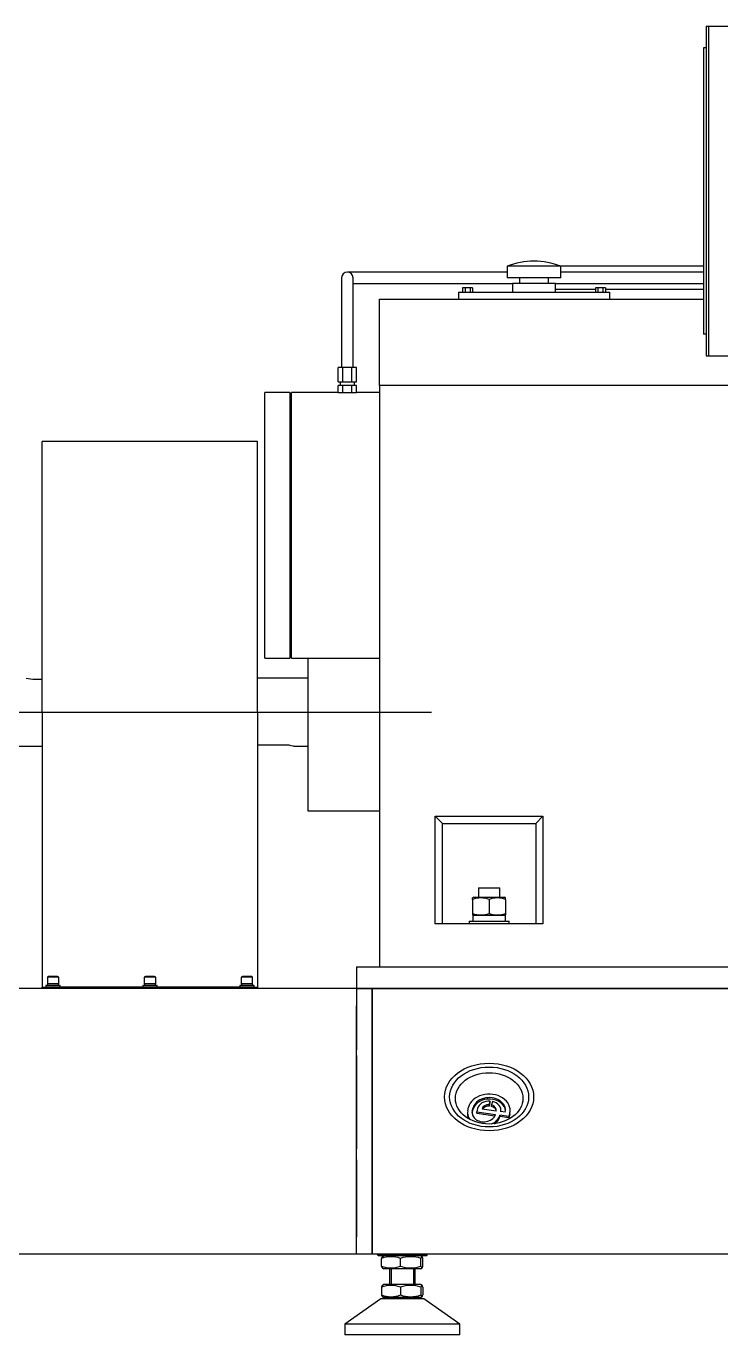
# Model space of a CAD drawing. Extents: x -681219 to -550379, y -242630 to -158199.
# Drawn here: x -625469 to -624215, y -179566 to -177204 of the extents above; entities that cross this region are included whole.
import ezdxf
from ezdxf.lldxf.tags import DXFTag

# ---------------------------------------------------------------- set-up
doc = ezdxf.new("R2010")
doc.units = 0
doc.header["$LTSCALE"] = 1000
for name, color, linetype in [('$TD_AUDIT_GENERATED_(17ED)', 7, 'CONTINUOUS'), ('10_GB93', 7, 'CONTINUOUS'), ('10_GB97.1', 7, 'CONTINUOUS'), ('30_GB93', 7, 'CONTINUOUS'), ('30_GB97.1', 7, 'CONTINUOUS'), ('6532200', 7, 'CONTINUOUS'), ('DV1_默认层', 7, 'CONTINUOUS'), ('M10×16_GB70.1', 7, 'CONTINUOUS'), ('M30_GB6170', 7, 'CONTINUOUS'), ('M30×140_GB5782', 7, 'CONTINUOUS'), ('M36_GB6172.1', 7, 'CONTINUOUS'), ('MY150_0503', 7, 'CONTINUOUS'), ('MY150_050401', 7, 'CONTINUOUS'), ('SSJP146_0501', 7, 'CONTINUOUS'), ('Y355L-4-315', 7, 'CONTINUOUS'), ('减速器', 7, 'CONTINUOUS'), ('减速箱底座侧板', 7, 'CONTINUOUS'), ('减速箱支撑端板', 7, 'CONTINUOUS'), ('减速箱支撑顶板', 7, 'CONTINUOUS'), ('后端底座外壳', 7, 'CONTINUOUS'), ('罩', 7, 'CONTINUOUS')]:
    doc.layers.add(name, color=color, linetype=linetype)
tags = doc.linetypes.add('CENTER2', pattern=[28.575, 19.05, -3.175, 3.175, -3.175]).pattern_tags.tags
tags[10:11] = [DXFTag(74, 4), DXFTag(75, 0), DXFTag(340, '0'), DXFTag(46, 0.0), DXFTag(50, 0.0), DXFTag(44, 0.0), DXFTag(45, 0.0)]
tags[8:9] = [DXFTag(74, 4), DXFTag(75, 0), DXFTag(340, '0'), DXFTag(46, 0.0), DXFTag(50, 0.0), DXFTag(44, 0.0), DXFTag(45, 0.0)]
tags[6:7] = [DXFTag(74, 4), DXFTag(75, 0), DXFTag(340, '0'), DXFTag(46, 0.0), DXFTag(50, 0.0), DXFTag(44, 0.0), DXFTag(45, 0.0)]
tags[4:5] = [DXFTag(74, 4), DXFTag(75, 0), DXFTag(340, '0'), DXFTag(46, 0.0), DXFTag(50, 0.0), DXFTag(44, 0.0), DXFTag(45, 0.0)]

msp = doc.modelspace()

# ---------------------------------------------------------------- linework, layer by layer
at = {"layer": '$TD_AUDIT_GENERATED_(17ED)', "color": 7, "linetype": 'Continuous'}
for p, q in [((-624829.1865, -179501.3251), (-624893.9865, -179546.6851)), ((-624751.4265, -179501.3251), (-624829.1865, -179501.3251)), ((-624686.6265, -179546.6851), (-624751.4265, -179501.3251)), ((-624686.6265, -179546.6851), (-624893.9865, -179546.6851)), ((-624893.9865, -179546.6851), (-624893.9865, -179566.1251)), ((-624686.6265, -179566.1251), (-624686.6265, -179546.6851)), ((-624686.6265, -179566.1251), (-624893.9865, -179566.1251))]:
    msp.add_line(p, q, dxfattribs=at)
at = {"layer": '10_GB93', "color": 7, "linetype": 'Continuous'}
for p, q in [((-625430.7897, -178932.3428), (-625430.7897, -178935.7124)), ((-625410.8313, -178935.7124), (-625410.8313, -178932.3428)), ((-625255.8297, -178932.3428), (-625255.8297, -178935.7124)), ((-625235.8713, -178935.7124), (-625235.8713, -178932.3428)), ((-625080.8697, -178932.3428), (-625080.8697, -178935.7124)), ((-625060.9113, -178935.7124), (-625060.9113, -178932.3428))]:
    msp.add_line(p, q, dxfattribs=at)
at = {"layer": '10_GB97.1', "color": 7, "linetype": 'Continuous'}
for p, q in [((-625407.8505, -178935.7124), (-625433.7705, -178935.7124)), ((-625433.7705, -178935.7124), (-625433.7705, -178938.3044)), ((-625407.8505, -178938.3044), (-625407.8505, -178935.7124)), ((-625232.8905, -178935.7124), (-625258.8105, -178935.7124)), ((-625258.8105, -178935.7124), (-625258.8105, -178938.3044)), ((-625232.8905, -178938.3044), (-625232.8905, -178935.7124)), ((-625057.9305, -178935.7124), (-625083.8505, -178935.7124)), ((-625083.8505, -178935.7124), (-625083.8505, -178938.3044)), ((-625057.9305, -178938.3044), (-625057.9305, -178935.7124))]:
    msp.add_line(p, q, dxfattribs=at)
at = {"layer": '30_GB93', "color": 7, "linetype": 'Continuous'}
for p, q in [((-624604.0065, -178809.3524), (-624662.9745, -178809.3524)), ((-624662.9745, -178809.3524), (-624662.9745, -178819.0724)), ((-624604.0065, -178819.0724), (-624604.0065, -178809.3524))]:
    msp.add_line(p, q, dxfattribs=at)
at = {"layer": '30_GB97.1', "color": 7, "linetype": 'Continuous'}
for p, q in [((-624669.7785, -178819.0724), (-624597.2025, -178819.0724)), ((-624669.7785, -178819.0724), (-624669.7785, -178824.2564)), ((-624597.2025, -178824.2564), (-624597.2025, -178819.0724))]:
    msp.add_line(p, q, dxfattribs=at)
at = {"layer": '6532200', "color": 7, "linetype": 'Continuous'}
for p, q in [((-624241.8772, -177203.6084), (-624237.3762, -177203.6084)), ((-624241.8772, -177203.6084), (-624241.8772, -177798.4724)), ((-624237.3762, -177203.6084), (-623370.7612, -177203.6084)), ((-624237.3762, -177203.6084), (-624237.3762, -177798.4724)), ((-624246.347, -177242.4884), (-624246.347, -177759.5924)), ((-624241.8772, -177242.4884), (-624246.347, -177242.4884)), ((-624241.8772, -177759.5924), (-624246.347, -177759.5924)), ((-624241.8772, -177798.4724), (-624237.3762, -177798.4724)), ((-624237.3762, -177798.4724), (-623370.7612, -177798.4724))]:
    msp.add_line(p, q, dxfattribs=at)
at = {"layer": 'DV1_默认层', "color": 7, "linetype": 'CENTER2', "ltscale": 30}
msp.add_line((-627704.4361, -178441.9364), (-624737.3228, -178441.9364), dxfattribs=at)
at = {"layer": 'M10×16_GB70.1', "color": 7, "linetype": 'Continuous'}
for p, q in [((-625428.9338, -178919.3828), (-625431.1785, -178920.6788)), ((-625410.4425, -178920.6788), (-625431.1785, -178920.6788)), ((-625431.1785, -178920.6788), (-625431.1785, -178932.3428)), ((-625410.4425, -178932.3428), (-625431.1785, -178932.3428)), ((-625412.6871, -178919.3828), (-625428.9338, -178919.3828)), ((-625410.4425, -178920.6788), (-625412.6871, -178919.3828)), ((-625410.4425, -178932.3428), (-625410.4425, -178920.6788)), ((-625253.9738, -178919.3828), (-625256.2185, -178920.6788)), ((-625235.4825, -178920.6788), (-625256.2185, -178920.6788)), ((-625256.2185, -178920.6788), (-625256.2185, -178932.3428)), ((-625235.4825, -178932.3428), (-625256.2185, -178932.3428)), ((-625237.7271, -178919.3828), (-625253.9738, -178919.3828)), ((-625235.4825, -178920.6788), (-625237.7271, -178919.3828)), ((-625235.4825, -178932.3428), (-625235.4825, -178920.6788)), ((-625079.0138, -178919.3828), (-625081.2585, -178920.6788)), ((-625060.5225, -178920.6788), (-625081.2585, -178920.6788)), ((-625081.2585, -178920.6788), (-625081.2585, -178932.3428)), ((-625060.5225, -178932.3428), (-625081.2585, -178932.3428)), ((-625062.7671, -178919.3828), (-625079.0138, -178919.3828)), ((-625060.5225, -178920.6788), (-625062.7671, -178919.3828)), ((-625060.5225, -178932.3428), (-625060.5225, -178920.6788))]:
    msp.add_line(p, q, dxfattribs=at)
at = {"layer": 'M30_GB6170', "color": 7, "linetype": 'Continuous'}
for p, q in [((-624661.1601, -178776.1748), (-624663.2985, -178777.4095)), ((-624663.2985, -178780.072), (-624663.2985, -178777.4095)), ((-624663.2985, -178780.072), (-624663.2985, -178805.4552)), ((-624661.1601, -178776.1748), (-624605.8209, -178776.1748)), ((-624633.4905, -178780.0725), (-624633.4905, -178805.4548)), ((-624603.6825, -178777.4095), (-624605.8209, -178776.1748)), ((-624603.6825, -178780.072), (-624603.6825, -178777.4095)), ((-624603.6825, -178780.072), (-624603.6825, -178805.4552)), ((-624663.2985, -178805.4552), (-624663.2985, -178808.1177)), ((-624663.2985, -178808.1178), (-624661.1601, -178809.3524)), ((-624605.8209, -178809.3524), (-624603.6825, -178808.1178)), ((-624603.6825, -178805.4552), (-624603.6825, -178808.1177))]:
    msp.add_line(p, q, dxfattribs=at)
for centre, radius, start, end in [((-624648.3951, -178820.7057), 43.2805, 69.8565414, 110.1417778), ((-624618.5859, -178820.7058), 43.2807, 69.8582937, 110.1433871), ((-624648.3951, -178764.8214), 43.2807, 249.8582937, 290.1433871), ((-624618.5859, -178764.8216), 43.2805, 249.8565414, 290.1417778)]:
    msp.add_arc(centre, radius, start, end, dxfattribs=at)
at = {"layer": 'M30×140_GB5782', "color": 7, "linetype": 'Continuous'}
for p, q in [((-624652.9305, -178759.4564), (-624614.0505, -178759.4564)), ((-624652.9305, -178759.4564), (-624652.9305, -178776.1748)), ((-624614.0505, -178776.1748), (-624614.0505, -178759.4564))]:
    msp.add_line(p, q, dxfattribs=at)
at = {"layer": 'M36_GB6172.1', "color": 7, "linetype": 'Continuous'}
for p, q in [((-624827.5386, -179442.2504), (-624827.5386, -179428.2077)), ((-624823.4193, -179423.5651), (-624826.0711, -179425.0961)), ((-624793.7392, -179442.2499), (-624793.7392, -179428.2082)), ((-624754.5418, -179425.0961), (-624757.1937, -179423.5651)), ((-624756.507, -179442.2504), (-624756.507, -179428.2077)), ((-624753.0743, -179442.2504), (-624753.0743, -179428.2077)), ((-624826.0711, -179445.362), (-624823.4193, -179446.8931)), ((-624757.1937, -179446.8931), (-624823.4193, -179446.8931)), ((-624757.1937, -179446.8931), (-624754.5418, -179445.362)), ((-624827.5386, -179480.0477), (-624827.5386, -179494.0904)), ((-624823.4193, -179475.4051), (-624826.0711, -179476.9361)), ((-624757.1937, -179475.4051), (-624823.4193, -179475.4051)), ((-624793.7392, -179480.0482), (-624793.7392, -179494.0899)), ((-624754.5418, -179476.9361), (-624757.1937, -179475.4051)), ((-624756.507, -179480.0477), (-624756.507, -179494.0904)), ((-624753.0743, -179480.0477), (-624753.0743, -179494.0904)), ((-624826.0711, -179497.202), (-624823.4193, -179498.7331)), ((-624757.1937, -179498.7331), (-624823.4193, -179498.7331)), ((-624757.1937, -179498.7331), (-624754.5418, -179497.202))]:
    msp.add_line(p, q, dxfattribs=at)
for centre, radius, start, end in [((-624810.6396, -179471.752), 46.7085, 68.7875761, 111.2106516), ((-624775.1224, -179481.3664), 56.3238, 70.7005429, 109.301066), ((-624810.6396, -179398.7059), 46.7087, 248.7894259, 291.2123465), ((-624775.1224, -179389.092), 56.3237, 250.6988669, 289.2995241), ((-624810.6396, -179523.592), 46.7085, 68.7875761, 111.2106516), ((-624775.1224, -179533.2064), 56.3238, 70.7005429, 109.301066), ((-624810.6396, -179450.5459), 46.7087, 248.7894259, 291.2123465), ((-624775.1224, -179440.932), 56.3237, 250.6988669, 289.2995241)]:
    msp.add_arc(centre, radius, start, end, dxfattribs=at)
for points, knots in [([(-624827.5386, -179428.2077), (-624827.2612, -179427.2474), (-624826.9801, -179426.4476), (-624826.6218, -179425.7502), (-624826.5498, -179425.6259), (-624826.4051, -179425.4102), (-624826.3322, -179425.3187), (-624826.1972, -179425.1828), (-624826.1352, -179425.1335), (-624826.0733, -179425.0975)], [0, 0, 0, 0, 0.25, 0.25, 0.3125, 0.3125, 0.375, 0.375, 0.4281661207, 0.4281661207, 0.4281661207, 0.4281661207]), ([(-624753.0743, -179428.2077), (-624753.2139, -179427.7246), (-624753.3548, -179427.281), (-624753.6397, -179426.494), (-624753.7828, -179426.1537), (-624754.2129, -179425.3225), (-624754.5011, -179425.0238), (-624754.9362, -179425.0243), (-624755.0817, -179425.0984), (-624755.3006, -179425.3187), (-624755.3735, -179425.4102), (-624755.5182, -179425.6259), (-624755.5902, -179425.7502), (-624755.9485, -179426.4476), (-624756.2296, -179427.2474), (-624756.507, -179428.2077)], [0, 0, 0, 0, 0.125, 0.125, 0.25, 0.25, 0.5, 0.5, 0.625, 0.625, 0.6875, 0.6875, 0.75, 0.75, 1, 1, 1, 1]), ([(-624826.0733, -179445.3607), (-624826.1352, -179445.3246), (-624826.1972, -179445.2753), (-624826.3322, -179445.1394), (-624826.4051, -179445.0479), (-624826.5498, -179444.8323), (-624826.6218, -179444.7079), (-624826.9801, -179444.0105), (-624827.2612, -179443.2107), (-624827.5386, -179442.2504)], [0.5718338793, 0.5718338793, 0.5718338793, 0.5718338793, 0.625, 0.625, 0.6875, 0.6875, 0.75, 0.75, 1, 1, 1, 1]), ([(-624756.507, -179442.2504), (-624756.2296, -179443.2107), (-624755.9485, -179444.0105), (-624755.5902, -179444.7079), (-624755.5182, -179444.8323), (-624755.3735, -179445.0479), (-624755.3006, -179445.1394), (-624755.0817, -179445.3597), (-624754.9362, -179445.4338), (-624754.5011, -179445.4343), (-624754.2129, -179445.1356), (-624753.7828, -179444.3044), (-624753.6397, -179443.9641), (-624753.3548, -179443.1771), (-624753.2139, -179442.7336), (-624753.0743, -179442.2504)], [0, 0, 0, 0, 0.25, 0.25, 0.3125, 0.3125, 0.375, 0.375, 0.5, 0.5, 0.75, 0.75, 0.875, 0.875, 1, 1, 1, 1]), ([(-624827.5386, -179480.0477), (-624827.3991, -179479.5646), (-624827.2582, -179479.121), (-624826.9732, -179478.334), (-624826.8301, -179477.9937), (-624826.4805, -179477.3179), (-624826.2734, -179477.0514), (-624826.0654, -179476.9335)], [0, 0, 0, 0, 0.125, 0.125, 0.25, 0.25, 0.4298902351, 0.4298902351, 0.4298902351, 0.4298902351]), ([(-624753.0743, -179480.0477), (-624753.3517, -179479.0874), (-624753.6328, -179478.2876), (-624753.9911, -179477.5902), (-624754.0631, -179477.4659), (-624754.2079, -179477.2502), (-624754.2808, -179477.1587), (-624754.4997, -179476.9384), (-624754.6451, -179476.8643), (-624755.0802, -179476.8638), (-624755.3685, -179477.1625), (-624755.7985, -179477.9937), (-624755.9416, -179478.334), (-624756.2266, -179479.121), (-624756.3674, -179479.5646), (-624756.507, -179480.0477)], [0, 0, 0, 0, 0.25, 0.25, 0.3125, 0.3125, 0.375, 0.375, 0.5, 0.5, 0.75, 0.75, 0.875, 0.875, 1, 1, 1, 1]), ([(-624826.0654, -179497.2046), (-624826.2734, -179497.0867), (-624826.4805, -179496.8202), (-624826.8301, -179496.1444), (-624826.9732, -179495.8041), (-624827.2582, -179495.0171), (-624827.3991, -179494.5736), (-624827.5386, -179494.0904)], [0.5701097649, 0.5701097649, 0.5701097649, 0.5701097649, 0.75, 0.75, 0.875, 0.875, 1, 1, 1, 1]), ([(-624756.507, -179494.0904), (-624756.3674, -179494.5736), (-624756.2266, -179495.0171), (-624755.9416, -179495.8041), (-624755.7985, -179496.1444), (-624755.3685, -179496.9756), (-624755.0802, -179497.2743), (-624754.6451, -179497.2738), (-624754.4997, -179497.1997), (-624754.2808, -179496.9794), (-624754.2079, -179496.8879), (-624754.0631, -179496.6723), (-624753.9911, -179496.5479), (-624753.6328, -179495.8505), (-624753.3517, -179495.0507), (-624753.0743, -179494.0904)], [0, 0, 0, 0, 0.125, 0.125, 0.25, 0.25, 0.5, 0.5, 0.625, 0.625, 0.6875, 0.6875, 0.75, 0.75, 1, 1, 1, 1])]:
    msp.add_open_spline(points, degree=3, knots=knots, dxfattribs=at)
at = {"layer": 'MY150_0503', "color": 7, "linetype": 'Continuous'}
for p, q in [((-624835.6665, -179420.4164), (-624835.6665, -179420.9731)), ((-624744.9465, -179420.9731), (-624835.6665, -179420.9731)), ((-624835.6665, -179420.9731), (-624833.0745, -179423.5651)), ((-624747.5385, -179423.5651), (-624833.0745, -179423.5651)), ((-624747.5385, -179423.5651), (-624744.9465, -179420.9731)), ((-624744.9465, -179420.9731), (-624744.9465, -179420.4164))]:
    msp.add_line(p, q, dxfattribs=at)
at = {"layer": 'MY150_050401', "color": 7, "linetype": 'Continuous'}
for p, q in [((-624813.6345, -179446.8931), (-624813.6345, -179475.4051)), ((-624810.4547, -179446.8931), (-624810.4547, -179475.4051)), ((-624770.1582, -179446.8931), (-624770.1582, -179475.4051)), ((-624766.9785, -179475.4051), (-624766.9785, -179446.8931)), ((-624813.6345, -179498.7331), (-624813.6345, -179501.3251)), ((-624810.4547, -179498.7331), (-624810.4547, -179501.3251)), ((-624770.1582, -179498.7331), (-624770.1582, -179501.3251)), ((-624766.9785, -179501.3251), (-624766.9785, -179498.7331))]:
    msp.add_line(p, q, dxfattribs=at)
at = {"layer": 'SSJP146_0501', "color": 7, "linetype": 'Continuous'}
for p, q in [((-624633.2555, -179150.5382), (-624631.7686, -179144.2921)), ((-624633.2555, -179153.0685), (-624631.7686, -179146.8223)), ((-624631.7686, -179146.8223), (-624631.7686, -179144.2921)), ((-624627.6875, -179144.8521), (-624629.1745, -179151.0983)), ((-624672.6767, -179165.4536), (-624672.6767, -179167.9839)), ((-624672.2056, -179161.4631), (-624670.7302, -179155.2659)), ((-624664.0434, -179162.5832), (-624662.5681, -179156.3861)), ((-624664.0434, -179165.1135), (-624662.5681, -179158.9164)), ((-624654.406, -179157.5062), (-624655.8813, -179163.7034)), ((-624655.8813, -179163.7034), (-624622.2124, -179168.3239)), ((-624655.8813, -179166.2336), (-624655.8813, -179163.7034)), ((-624655.8813, -179166.2336), (-624623.0462, -179170.7398)), ((-624620.7371, -179162.1268), (-624646.2438, -179158.6264)), ((-624633.2555, -179153.0685), (-624633.2555, -179150.5382)), ((-624629.1745, -179153.6286), (-624629.1745, -179151.0983)), ((-624597.726, -179171.6844), (-624614.0503, -179169.4441)), ((-624614.0503, -179169.4441), (-624614.0503, -179171.9744)), ((-624597.726, -179174.2146), (-624614.0503, -179171.9744)), ((-624604.4129, -179164.3671), (-624612.575, -179163.2469)), ((-624612.2361, -179162.9068), (-624612.2361, -179160.3766)), ((-624596.2507, -179165.4872), (-624597.726, -179171.6844)), ((-624596.2507, -179168.0175), (-624597.726, -179174.2146)), ((-624597.726, -179171.6844), (-624597.726, -179174.2146)), ((-624595.6473, -179162.9068), (-624595.6473, -179160.3766))]:
    msp.add_line(p, q, dxfattribs=at)
for centre, major_axis in [((-624633.4905, -179136.7606), (80.352, 0)), ((-624633.4905, -179139.2909), (60.912, 0))]:
    msp.add_ellipse(centre, major_axis=major_axis, ratio=0.759256602, dxfattribs=at)
for centre, major_axis, start_param, end_param in [((-624633.4905, -179160.3766), (-37.8432, 0), 2.96277301, 6.104365664), ((-624633.4905, -179160.3766), (-29.5488, 0), 2.96277301, 6.104365664), ((-624633.4905, -179162.9068), (-29.5488, 0), 3.198013556, 6.104365664), ((-624633.4905, -179160.3766), (21.2544, 0), 1.489693092, 2.96277301), ((-624633.4905, -179160.3766), (-21.2544, 0), 2.96277301, 4.435852928), ((-624643.1279, -179165.4536), (29.5488, 0), 2.96277301, 3.696424694), ((-624643.1279, -179167.9839), (29.5488, 0), 3.141592654, 3.499647465), ((-624643.1279, -179165.4536), (21.2544, 0), 2.96277301, 6.104365664), ((-624643.1279, -179167.9839), (21.2544, 0), 2.96277301, 3.063114909), ((-624633.4905, -179160.3766), (-12.96, 0), 4.69425999, 6.104365664), ((-624633.4905, -179162.9068), (-12.96, 0), 4.69425999, 5.848541805), ((-624643.1279, -179165.4536), (29.5488, 0), 5.182920553, 6.104365664), ((-624633.4905, -179160.3766), (-12.96, 0), 2.96277301, 4.372878684), ((-624633.4905, -179162.9068), (-12.96, 0), 3.270520971, 4.372878684), ((-624643.1279, -179167.9839), (29.5488, 0), 5.425733371, 6.104365664), ((-624633.4905, -179162.9068), (-21.2544, 0), 3.117686102, 3.141592654), ((-624633.4905, -179162.9068), (-37.8432, 0), 2.96277301, 3.141592654)]:
    msp.add_ellipse(centre, major_axis=major_axis, ratio=0.759256602, start_param=start_param, end_param=end_param, dxfattribs=at)
at = {"layer": 'Y355L-4-315', "color": 7, "linetype": 'Continuous'}
for p, q in [((-625453.2105, -178382.5462), (-625440.2505, -178382.5462)), ((-625482.3705, -178503.4964), (-625440.2505, -178503.4964))]:
    msp.add_line(p, q, dxfattribs=at)
msp.add_arc((-625453.0017, -178319.4275), 63.119, 254.931988, 269.8104887, dxfattribs=at)
at = {"layer": '减速器', "color": 7, "linetype": 'Continuous'}
for p, q in [((-624503.8905, -177637.1204), (-624601.0905, -177637.1204)), ((-624601.0905, -177637.1204), (-624601.0905, -177657.8564)), ((-624503.8905, -177657.8564), (-624503.8905, -177637.1204)), ((-624246.347, -177637.1204), (-624503.8905, -177637.1204)), ((-624899.8185, -177657.8564), (-624899.8185, -177690.2564)), ((-624857.0505, -177647.4884), (-624889.4505, -177647.4884)), ((-624879.0825, -177690.2564), (-624879.0825, -177657.8564)), ((-624601.0905, -177647.4884), (-624857.0505, -177647.4884)), ((-624503.8905, -177657.8564), (-624601.0905, -177657.8564)), ((-624578.4105, -177657.8564), (-624578.4105, -177668.2244)), ((-624526.5705, -177668.2244), (-624526.5705, -177657.8564)), ((-624246.347, -177647.4884), (-624503.8905, -177647.4884)), ((-624879.0825, -177668.2244), (-624857.0505, -177668.2244)), ((-624857.0505, -177668.2244), (-624591.3705, -177668.2244)), ((-624688.5705, -177683.7764), (-624688.5705, -177696.7364)), ((-624688.5705, -177683.7764), (-624416.4105, -177683.7764)), ((-624676.86, -177676.0004), (-624681.3494, -177676.0004)), ((-624681.3494, -177676.0004), (-624681.3494, -177683.7764)), ((-624667.881, -177676.0004), (-624676.86, -177676.0004)), ((-624676.86, -177676.0004), (-624676.86, -177683.7764)), ((-624663.3915, -177676.0004), (-624667.881, -177676.0004)), ((-624667.881, -177676.0004), (-624667.881, -177683.7764)), ((-624663.3915, -177676.0004), (-624663.3915, -177683.7764)), ((-624513.6105, -177668.2244), (-624591.3705, -177668.2244)), ((-624591.3705, -177668.2244), (-624591.3705, -177683.7764)), ((-624513.6105, -177683.7764), (-624513.6105, -177668.2244)), ((-624513.6105, -177668.2244), (-624246.347, -177668.2244)), ((-624513.1543, -177678.5924), (-624441.5894, -177678.5924)), ((-624437.1, -177676.0004), (-624441.5894, -177676.0004)), ((-624441.5894, -177676.0004), (-624441.5894, -177683.7764)), ((-624428.121, -177676.0004), (-624437.1, -177676.0004)), ((-624437.1, -177676.0004), (-624437.1, -177683.7764)), ((-624423.6315, -177676.0004), (-624428.121, -177676.0004)), ((-624428.121, -177676.0004), (-624428.121, -177683.7764)), ((-624423.6315, -177676.0004), (-624423.6315, -177683.7764)), ((-624423.6315, -177678.5924), (-624246.347, -177678.5924)), ((-624416.4105, -177683.7764), (-624416.4105, -177696.7364)), ((-624899.8185, -177690.2564), (-624899.8185, -177813.3764)), ((-624879.0825, -177813.3764), (-624879.0825, -177690.2564)), ((-624831.1305, -177696.7364), (-624246.347, -177696.7364)), ((-624831.1305, -177852.2564), (-624831.1305, -177696.7364)), ((-624905.9119, -177845.7764), (-624905.9119, -177819.8564)), ((-624897.6812, -177819.8564), (-624905.9119, -177819.8564)), ((-624899.8185, -177813.3764), (-624899.8185, -177819.8564)), ((-624897.6812, -177845.7764), (-624897.6812, -177819.8564)), ((-624881.2198, -177819.8564), (-624897.6812, -177819.8564)), ((-624881.2198, -177845.7764), (-624881.2198, -177819.8564)), ((-624872.9891, -177819.8564), (-624881.2198, -177819.8564)), ((-624879.0825, -177819.8564), (-624879.0825, -177813.3764)), ((-624872.9891, -177845.7764), (-624872.9891, -177819.8564)), ((-624905.9119, -177845.7764), (-624897.6812, -177845.7764)), ((-624902.4105, -177845.7764), (-624902.4105, -177852.2564)), ((-624897.6812, -177845.7764), (-624881.2198, -177845.7764)), ((-624881.2198, -177845.7764), (-624872.9891, -177845.7764)), ((-624876.4905, -177852.2564), (-624876.4905, -177845.7764)), ((-625038.4905, -178344.7364), (-625038.4905, -177865.2164)), ((-624993.1305, -177865.2164), (-625038.4905, -177865.2164)), ((-624993.1305, -177865.2164), (-624993.1305, -178344.7364)), ((-624990.5385, -177869.1044), (-624993.1305, -177869.1044)), ((-624990.5385, -178344.7364), (-624990.5385, -177865.2164)), ((-624905.9119, -177865.2164), (-624990.5385, -177865.2164)), ((-624897.6812, -177852.2564), (-624905.9119, -177852.2564)), ((-624905.9119, -177865.2164), (-624905.9119, -177852.2564)), ((-624905.9119, -177865.2164), (-624897.6812, -177865.2164)), ((-624881.2198, -177852.2564), (-624897.6812, -177852.2564)), ((-624897.6812, -177865.2164), (-624897.6812, -177852.2564)), ((-624897.6812, -177865.2164), (-624881.2198, -177865.2164)), ((-624872.9891, -177852.2564), (-624881.2198, -177852.2564)), ((-624881.2198, -177865.2164), (-624881.2198, -177852.2564)), ((-624881.2198, -177865.2164), (-624872.9891, -177865.2164)), ((-624872.9891, -177865.2164), (-624872.9891, -177852.2564)), ((-624831.1305, -177865.2164), (-624872.9891, -177865.2164)), ((-624831.1305, -177852.2564), (-624831.1305, -178902.0164)), ((-623880.1837, -177852.2564), (-624831.1305, -177852.2564)), ((-625038.4905, -178344.7364), (-624993.1305, -178344.7364)), ((-624993.1305, -178340.8484), (-624990.5385, -178340.8484)), ((-624990.5385, -178344.7364), (-624831.1305, -178344.7364)), ((-624960.7305, -178344.7364), (-624960.7305, -178620.1364)), ((-624960.7305, -178380.3764), (-625051.4505, -178380.3764)), ((-625002.8505, -178501.3266), (-625051.4505, -178501.3266)), ((-624986.6505, -178503.4964), (-624960.7305, -178503.4964)), ((-624960.7305, -178620.1364), (-624831.1305, -178620.1364)), ((-624730.6905, -178629.8564), (-624717.7305, -178642.8164)), ((-624730.6905, -178824.2564), (-624730.6905, -178629.8564)), ((-624730.6905, -178629.8564), (-624536.2905, -178629.8564)), ((-624536.2905, -178629.8564), (-624549.2505, -178642.8164)), ((-624536.2905, -178629.8564), (-624536.2905, -178824.2564)), ((-624717.7305, -178824.2564), (-624717.7305, -178642.8164)), ((-624717.7305, -178642.8164), (-624549.2505, -178642.8164)), ((-624549.2505, -178642.8164), (-624549.2505, -178824.2564)), ((-624536.2905, -178824.2564), (-624730.6905, -178824.2564))]:
    msp.add_line(p, q, dxfattribs=at)
for centre, radius, start, end in [((-624552.4905, -177757.2628), 129.6, 67.9756872, 112.0243128), ((-624889.4505, -177657.8564), 10.368, 0, 180), ((-624513.1543, -177699.3284), 20.736, 90, 91.2607016), ((-625003.0592, -178564.4453), 63.119, 74.931988, 89.8104887)]:
    msp.add_arc(centre, radius, start, end, dxfattribs=at)
at = {"layer": '减速箱底座侧板', "color": 7, "linetype": 'Continuous'}
for p, q in [((-624844.7385, -179051.7834), (-624844.7385, -178940.8964)), ((-623346.5625, -178940.8964), (-624844.7385, -178940.8964)), ((-624844.7385, -179061.9045), (-624844.7385, -179051.7834)), ((-624844.7385, -179230.2403), (-624844.7385, -179061.9045)), ((-624844.7385, -179250.4825), (-624844.7385, -179230.2403)), ((-624844.7385, -179389.3124), (-624844.7385, -179250.4825)), ((-624844.7385, -179420.4164), (-624844.7385, -179389.3124)), ((-623346.5625, -179420.4164), (-624844.7385, -179420.4164))]:
    msp.add_line(p, q, dxfattribs=at)
msp.add_ellipse((-624633.4905, -179136.7606), major_axis=(71.28, 0), ratio=0.759256602, dxfattribs=at)
at = {"layer": '减速箱支撑端板', "color": 7, "linetype": 'Continuous'}
for p, q in [((-624873.2505, -178940.8964), (-624873.2505, -179051.7834)), ((-624844.7385, -178940.8964), (-624873.2505, -178940.8964)), ((-624844.7385, -178940.8964), (-624844.7385, -179051.7834)), ((-624873.2505, -179061.9045), (-624873.2505, -179051.7834)), ((-624844.7385, -179051.7834), (-624844.7385, -179061.9045)), ((-624873.2505, -179061.9045), (-624873.2505, -179230.2403)), ((-624844.7385, -179061.9045), (-624844.7385, -179230.2403)), ((-624873.2505, -179250.4825), (-624873.2505, -179230.2403)), ((-624844.7385, -179230.2403), (-624844.7385, -179250.4825)), ((-624873.2505, -179250.4825), (-624873.2505, -179389.3124)), ((-624844.7385, -179250.4825), (-624844.7385, -179389.3124)), ((-624873.2505, -179420.4164), (-624873.2505, -179389.3124)), ((-624844.7385, -179389.3124), (-624844.7385, -179420.4164)), ((-624844.7385, -179420.4164), (-624873.2505, -179420.4164))]:
    msp.add_line(p, q, dxfattribs=at)
at = {"layer": '减速箱支撑顶板', "color": 7, "linetype": 'Continuous'}
for p, q in [((-624873.2505, -178902.0164), (-623318.0505, -178902.0164)), ((-624873.2505, -178902.0164), (-624873.2505, -178940.8964)), ((-624873.2505, -178940.8964), (-623318.0505, -178940.8964))]:
    msp.add_line(p, q, dxfattribs=at)
at = {"layer": '后端底座外壳', "color": 7, "linetype": 'Continuous'}
for p, q in [((-624873.2505, -178940.8964), (-625573.0905, -178940.8964)), ((-624873.2505, -179051.7834), (-624873.2505, -178972.0004)), ((-624873.2505, -179061.9045), (-624873.2505, -179051.7834)), ((-624873.2505, -179230.2403), (-624873.2505, -179061.9045)), ((-624873.2505, -179250.4825), (-624873.2505, -179230.2403)), ((-624873.2505, -179389.3124), (-624873.2505, -179250.4825)), ((-624873.2505, -179420.4164), (-624873.2505, -179389.3124)), ((-624873.2505, -179420.4164), (-625573.0905, -179420.4164))]:
    msp.add_line(p, q, dxfattribs=at)
at = {"layer": '罩', "color": 7, "linetype": 'Continuous'}
for p, q in [((-625440.2505, -178441.9364), (-625440.2505, -177953.3444)), ((-625051.4505, -177953.3444), (-625440.2505, -177953.3444)), ((-625440.2505, -178189.2164), (-625440.2505, -177955.9364)), ((-625051.4505, -178441.9364), (-625051.4505, -177953.3444)), ((-625440.2505, -178441.9364), (-625440.2505, -178935.7124)), ((-625051.4505, -178441.9364), (-625051.4505, -178935.7124)), ((-625440.2505, -178935.7124), (-625440.2505, -178938.3044)), ((-625051.4505, -178935.7124), (-625051.4505, -178938.3044)), ((-625440.2505, -178940.8964), (-625440.2505, -178938.3044)), ((-625440.2505, -178938.3044), (-625433.7705, -178938.3044)), ((-625057.9305, -178938.3044), (-625433.7705, -178938.3044)), ((-625057.9305, -178938.3044), (-625051.4505, -178938.3044)), ((-625051.4505, -178938.3044), (-625051.4505, -178940.8964))]:
    msp.add_line(p, q, dxfattribs=at)

doc.saveas('drawing.dxf')
